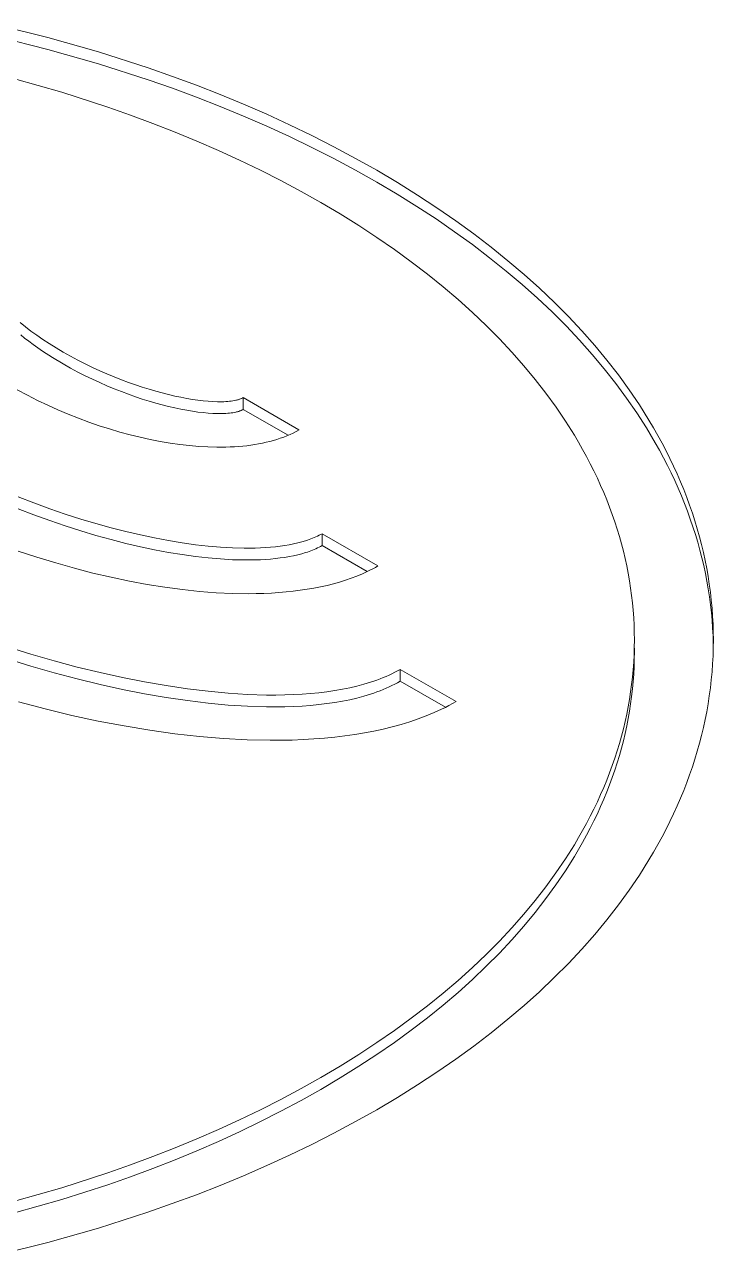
# Model space of a CAD drawing. Header units: millimetres. Extents: x -279 to 4999, y 61 to 3536.
# Drawn here: x 4725.28 to 4735.72, y 1396.39 to 1415.05 of the extents above; entities that cross this region are included whole.
import ezdxf

# ---------------------------------------------------------------- set-up
doc = ezdxf.new("R2010")
doc.units = ezdxf.units.MM
doc.layers.add('ZANO_R', color=7, linetype='Continuous', lineweight=0)

msp = doc.modelspace()

# ---------------------------------------------------------------- linework, layer by layer
at = {"layer": 'ZANO_R'}
for p, q in [((4724.853, 1415.05), (4725.634, 1414.854)), ((4724.853, 1414.87), (4725.634, 1414.675)), ((4725.634, 1414.854), (4726.401, 1414.636)), ((4725.634, 1414.675), (4726.401, 1414.456)), ((4726.401, 1414.636), (4727.153, 1414.394)), ((4726.401, 1414.456), (4727.153, 1414.214)), ((4727.153, 1414.394), (4727.522, 1414.265)), ((4725.844, 1414.024), (4725.13, 1414.227)), ((4727.153, 1414.214), (4727.522, 1414.085)), ((4727.522, 1414.265), (4727.887, 1414.13)), ((4727.887, 1414.13), (4728.247, 1413.989)), ((4726.544, 1413.799), (4725.844, 1414.024)), ((4727.522, 1414.085), (4727.887, 1413.95)), ((4727.887, 1413.95), (4728.247, 1413.809)), ((4728.247, 1413.989), (4728.602, 1413.842)), ((4726.888, 1413.678), (4726.544, 1413.799)), ((4728.247, 1413.809), (4728.602, 1413.662)), ((4728.602, 1413.842), (4728.953, 1413.69)), ((4727.228, 1413.552), (4726.888, 1413.678)), ((4727.563, 1413.421), (4727.228, 1413.552)), ((4728.602, 1413.662), (4728.953, 1413.51)), ((4728.953, 1413.69), (4729.297, 1413.531)), ((4727.894, 1413.284), (4727.563, 1413.421)), ((4728.953, 1413.51), (4729.297, 1413.352)), ((4729.297, 1413.531), (4729.637, 1413.367)), ((4729.297, 1413.352), (4729.637, 1413.188)), ((4729.637, 1413.367), (4729.971, 1413.198)), ((4728.22, 1413.142), (4727.894, 1413.284)), ((4729.637, 1413.188), (4729.971, 1413.018)), ((4729.971, 1413.198), (4730.299, 1413.022)), ((4728.541, 1412.995), (4728.22, 1413.142)), ((4728.857, 1412.842), (4728.541, 1412.995)), ((4729.971, 1413.018), (4730.299, 1412.843)), ((4730.299, 1413.022), (4730.621, 1412.841)), ((4729.168, 1412.684), (4728.857, 1412.842)), ((4730.299, 1412.843), (4730.621, 1412.661)), ((4730.621, 1412.841), (4730.934, 1412.655)), ((4729.474, 1412.521), (4729.168, 1412.684)), ((4730.621, 1412.661), (4730.93, 1412.478)), ((4730.934, 1412.655), (4731.238, 1412.466)), ((4729.774, 1412.352), (4729.474, 1412.521)), ((4730.93, 1412.478), (4731.229, 1412.292)), ((4731.238, 1412.466), (4731.532, 1412.273)), ((4730.066, 1412.179), (4729.774, 1412.352)), ((4731.229, 1412.292), (4731.519, 1412.103)), ((4731.532, 1412.273), (4731.816, 1412.077)), ((4730.349, 1412.003), (4730.066, 1412.179)), ((4731.519, 1412.103), (4731.799, 1411.91)), ((4731.816, 1412.077), (4732.09, 1411.878)), ((4730.623, 1411.823), (4730.349, 1412.003)), ((4731.799, 1411.91), (4732.069, 1411.714)), ((4732.09, 1411.878), (4732.354, 1411.676)), ((4730.887, 1411.641), (4730.623, 1411.823)), ((4732.069, 1411.714), (4732.33, 1411.515)), ((4732.354, 1411.676), (4732.608, 1411.471)), ((4731.142, 1411.455), (4730.887, 1411.641)), ((4732.33, 1411.515), (4732.581, 1411.314)), ((4731.388, 1411.267), (4731.142, 1411.455)), ((4732.581, 1411.314), (4732.822, 1411.109)), ((4732.608, 1411.471), (4732.852, 1411.263)), ((4731.625, 1411.076), (4731.388, 1411.267)), ((4732.822, 1411.109), (4733.054, 1410.902)), ((4732.852, 1411.263), (4733.086, 1411.052)), ((4731.852, 1410.882), (4731.625, 1411.076)), ((4733.086, 1411.052), (4733.311, 1410.839)), ((4732.07, 1410.686), (4731.852, 1410.882)), ((4733.054, 1410.902), (4733.276, 1410.693)), ((4733.311, 1410.839), (4733.525, 1410.623)), ((4732.279, 1410.487), (4732.07, 1410.686)), ((4733.276, 1410.693), (4733.489, 1410.481)), ((4733.525, 1410.623), (4733.729, 1410.405)), ((4725.215, 1410.531), (4725.294, 1410.468)), ((4725.294, 1410.468), (4725.377, 1410.404)), ((4725.377, 1410.404), (4725.466, 1410.341)), ((4732.478, 1410.286), (4732.279, 1410.487)), ((4733.489, 1410.481), (4733.691, 1410.266)), ((4733.729, 1410.405), (4733.923, 1410.185)), ((4725.223, 1410.345), (4725.283, 1410.296)), ((4725.283, 1410.296), (4725.346, 1410.248)), ((4725.346, 1410.248), (4725.412, 1410.199)), ((4725.412, 1410.199), (4725.481, 1410.15)), ((4725.466, 1410.341), (4725.559, 1410.277)), ((4725.559, 1410.277), (4725.657, 1410.213)), ((4725.657, 1410.213), (4725.76, 1410.149)), ((4732.668, 1410.083), (4732.478, 1410.286)), ((4733.691, 1410.266), (4733.885, 1410.05)), ((4733.923, 1410.185), (4734.108, 1409.962)), ((4725.481, 1410.15), (4725.552, 1410.101)), ((4725.552, 1410.101), (4725.704, 1410.003)), ((4725.704, 1410.003), (4725.868, 1409.905)), ((4725.76, 1410.149), (4725.868, 1410.085)), ((4725.868, 1410.085), (4725.979, 1410.022)), ((4725.979, 1410.022), (4726.089, 1409.963)), ((4732.849, 1409.878), (4732.668, 1410.083)), ((4733.885, 1410.05), (4734.068, 1409.831)), ((4725.868, 1409.905), (4725.979, 1409.843)), ((4725.979, 1409.843), (4726.089, 1409.783)), ((4726.089, 1409.963), (4726.2, 1409.906)), ((4726.2, 1409.906), (4726.311, 1409.852)), ((4726.311, 1409.852), (4726.421, 1409.801)), ((4733.021, 1409.671), (4732.849, 1409.878)), ((4734.068, 1409.831), (4734.242, 1409.611)), ((4734.108, 1409.962), (4734.282, 1409.738)), ((4726.089, 1409.783), (4726.2, 1409.727)), ((4726.2, 1409.727), (4726.311, 1409.673)), ((4726.311, 1409.673), (4726.421, 1409.622)), ((4726.421, 1409.801), (4726.531, 1409.753)), ((4726.421, 1409.622), (4726.531, 1409.573)), ((4726.531, 1409.753), (4726.64, 1409.708)), ((4726.64, 1409.708), (4726.749, 1409.665)), ((4726.749, 1409.665), (4726.856, 1409.625)), ((4726.856, 1409.625), (4726.961, 1409.588)), ((4733.183, 1409.462), (4733.021, 1409.671)), ((4734.282, 1409.738), (4734.446, 1409.511)), ((4725.324, 1409.43), (4725.172, 1409.511)), ((4725.478, 1409.353), (4725.324, 1409.43)), ((4726.531, 1409.573), (4726.64, 1409.528)), ((4726.64, 1409.528), (4726.749, 1409.485)), ((4726.749, 1409.485), (4726.856, 1409.445)), ((4726.856, 1409.445), (4726.961, 1409.408)), ((4726.961, 1409.588), (4727.066, 1409.553)), ((4727.066, 1409.553), (4727.168, 1409.521)), ((4727.168, 1409.521), (4727.269, 1409.491)), ((4727.269, 1409.491), (4727.368, 1409.465)), ((4727.368, 1409.465), (4727.465, 1409.44)), ((4727.465, 1409.44), (4727.559, 1409.418)), ((4733.337, 1409.251), (4733.183, 1409.462)), ((4734.242, 1409.611), (4734.406, 1409.388)), ((4734.446, 1409.511), (4734.601, 1409.283)), ((4725.633, 1409.279), (4725.478, 1409.353)), ((4725.788, 1409.209), (4725.633, 1409.279)), ((4726.961, 1409.408), (4727.066, 1409.373)), ((4727.066, 1409.373), (4727.168, 1409.341)), ((4727.168, 1409.341), (4727.269, 1409.312)), ((4727.269, 1409.312), (4727.368, 1409.285)), ((4727.368, 1409.285), (4727.465, 1409.26)), ((4727.465, 1409.26), (4727.559, 1409.239)), ((4727.559, 1409.418), (4727.651, 1409.399)), ((4727.651, 1409.399), (4727.74, 1409.382)), ((4727.74, 1409.382), (4727.826, 1409.368)), ((4727.826, 1409.368), (4727.909, 1409.356)), ((4727.909, 1409.356), (4727.989, 1409.347)), ((4727.989, 1409.347), (4728.065, 1409.34)), ((4728.065, 1409.34), (4728.137, 1409.335)), ((4728.137, 1409.335), (4728.206, 1409.333)), ((4728.206, 1409.333), (4728.239, 1409.332)), ((4728.239, 1409.332), (4728.271, 1409.332)), ((4728.271, 1409.332), (4728.301, 1409.333)), ((4728.301, 1409.333), (4728.331, 1409.335)), ((4728.331, 1409.335), (4728.36, 1409.337)), ((4728.36, 1409.337), (4728.387, 1409.339)), ((4728.387, 1409.339), (4728.413, 1409.342)), ((4728.413, 1409.342), (4728.439, 1409.346)), ((4728.439, 1409.346), (4728.463, 1409.35)), ((4728.463, 1409.35), (4728.485, 1409.355)), ((4728.485, 1409.355), (4728.496, 1409.357)), ((4728.496, 1409.357), (4728.507, 1409.36)), ((4728.507, 1409.36), (4728.517, 1409.363)), ((4728.517, 1409.363), (4728.527, 1409.366)), ((4728.527, 1409.366), (4728.537, 1409.369)), ((4728.537, 1409.369), (4728.546, 1409.372)), ((4728.546, 1409.372), (4728.555, 1409.376)), ((4728.555, 1409.376), (4728.564, 1409.379)), ((4728.564, 1409.379), (4728.572, 1409.383)), ((4728.572, 1409.383), (4728.58, 1409.387)), ((4728.58, 1409.387), (4728.588, 1409.391)), ((4728.588, 1409.391), (4728.595, 1409.395)), ((4728.595, 1409.395), (4729.44, 1408.907)), ((4728.595, 1409.395), (4728.595, 1409.215)), ((4733.48, 1409.038), (4733.337, 1409.251)), ((4734.406, 1409.388), (4734.561, 1409.164)), ((4734.601, 1409.283), (4734.745, 1409.053)), ((4725.944, 1409.143), (4725.788, 1409.209)), ((4726.101, 1409.081), (4725.944, 1409.143)), ((4726.258, 1409.023), (4726.101, 1409.081)), ((4727.559, 1409.239), (4727.651, 1409.219)), ((4727.651, 1409.219), (4727.74, 1409.203)), ((4727.74, 1409.203), (4727.826, 1409.188)), ((4727.826, 1409.188), (4727.909, 1409.176)), ((4727.909, 1409.176), (4727.989, 1409.167)), ((4727.989, 1409.167), (4728.065, 1409.16)), ((4728.065, 1409.16), (4728.137, 1409.155)), ((4728.137, 1409.155), (4728.206, 1409.153)), ((4728.206, 1409.153), (4728.239, 1409.152)), ((4728.239, 1409.152), (4728.271, 1409.153)), ((4728.271, 1409.153), (4728.301, 1409.154)), ((4728.301, 1409.154), (4728.331, 1409.155)), ((4728.331, 1409.155), (4728.36, 1409.157)), ((4728.36, 1409.157), (4728.387, 1409.159)), ((4728.387, 1409.159), (4728.413, 1409.162)), ((4728.413, 1409.162), (4728.439, 1409.166)), ((4728.439, 1409.166), (4728.463, 1409.17)), ((4728.463, 1409.17), (4728.485, 1409.175)), ((4728.485, 1409.175), (4728.496, 1409.178)), ((4728.496, 1409.178), (4728.507, 1409.18)), ((4728.507, 1409.18), (4728.517, 1409.183)), ((4728.517, 1409.183), (4728.527, 1409.186)), ((4728.527, 1409.186), (4728.537, 1409.189)), ((4728.537, 1409.189), (4728.546, 1409.193)), ((4728.546, 1409.193), (4728.555, 1409.196)), ((4728.555, 1409.196), (4728.564, 1409.199)), ((4728.564, 1409.199), (4728.572, 1409.203)), ((4728.572, 1409.203), (4728.58, 1409.207)), ((4728.58, 1409.207), (4728.588, 1409.211)), ((4728.588, 1409.211), (4728.595, 1409.215)), ((4728.595, 1409.215), (4729.275, 1408.823)), ((4734.561, 1409.164), (4734.706, 1408.938)), ((4726.414, 1408.969), (4726.258, 1409.023)), ((4726.57, 1408.919), (4726.414, 1408.969)), ((4726.726, 1408.873), (4726.57, 1408.919)), ((4726.881, 1408.831), (4726.726, 1408.873)), ((4729.398, 1408.881), (4729.353, 1408.858)), ((4729.442, 1408.905), (4729.398, 1408.881)), ((4733.615, 1408.824), (4733.48, 1409.038)), ((4734.706, 1408.938), (4734.841, 1408.711)), ((4734.745, 1409.053), (4734.814, 1408.938)), ((4734.814, 1408.938), (4734.88, 1408.822)), ((4727.034, 1408.793), (4726.881, 1408.831)), ((4727.187, 1408.76), (4727.034, 1408.793)), ((4727.338, 1408.73), (4727.187, 1408.76)), ((4727.487, 1408.705), (4727.338, 1408.73)), ((4727.634, 1408.684), (4727.487, 1408.705)), ((4727.779, 1408.667), (4727.634, 1408.684)), ((4728.829, 1408.693), (4728.771, 1408.683)), ((4728.887, 1408.704), (4728.829, 1408.693)), ((4728.944, 1408.717), (4728.887, 1408.704)), ((4728.999, 1408.73), (4728.944, 1408.717)), ((4729.053, 1408.745), (4728.999, 1408.73)), ((4729.106, 1408.761), (4729.053, 1408.745)), ((4729.158, 1408.778), (4729.106, 1408.761)), ((4729.209, 1408.796), (4729.158, 1408.778)), ((4729.258, 1408.816), (4729.209, 1408.796)), ((4729.306, 1408.836), (4729.258, 1408.816)), ((4729.353, 1408.858), (4729.306, 1408.836)), ((4733.679, 1408.717), (4733.615, 1408.824)), ((4733.74, 1408.609), (4733.679, 1408.717)), ((4734.841, 1408.711), (4734.905, 1408.597)), ((4734.88, 1408.822), (4734.943, 1408.705)), ((4734.943, 1408.705), (4735.004, 1408.589)), ((4727.921, 1408.655), (4727.779, 1408.667)), ((4728.061, 1408.647), (4727.921, 1408.655)), ((4728.198, 1408.643), (4728.061, 1408.647)), ((4728.331, 1408.644), (4728.198, 1408.643)), ((4728.397, 1408.646), (4728.331, 1408.644)), ((4728.461, 1408.65), (4728.397, 1408.646)), ((4728.525, 1408.654), (4728.461, 1408.65)), ((4728.588, 1408.659), (4728.525, 1408.654)), ((4728.65, 1408.666), (4728.588, 1408.659)), ((4728.711, 1408.674), (4728.65, 1408.666)), ((4728.771, 1408.683), (4728.711, 1408.674)), ((4733.799, 1408.5), (4733.74, 1408.609)), ((4733.856, 1408.392), (4733.799, 1408.5)), ((4734.905, 1408.597), (4734.966, 1408.482)), ((4735.004, 1408.589), (4735.063, 1408.472)), ((4733.911, 1408.283), (4733.856, 1408.392)), ((4734.966, 1408.482), (4735.026, 1408.367)), ((4735.026, 1408.367), (4735.082, 1408.252)), ((4735.063, 1408.472), (4735.119, 1408.354)), ((4735.119, 1408.354), (4735.172, 1408.237)), ((4733.963, 1408.173), (4733.911, 1408.283)), ((4734.013, 1408.064), (4733.963, 1408.173)), ((4735.082, 1408.252), (4735.137, 1408.136)), ((4735.137, 1408.136), (4735.189, 1408.02)), ((4735.172, 1408.237), (4735.223, 1408.119)), ((4734.06, 1407.954), (4734.013, 1408.064)), ((4734.105, 1407.844), (4734.06, 1407.954)), ((4735.189, 1408.02), (4735.238, 1407.904)), ((4735.223, 1408.119), (4735.272, 1408.001)), ((4735.272, 1408.001), (4735.318, 1407.882)), ((4725.184, 1407.89), (4725.424, 1407.797)), ((4725.424, 1407.797), (4725.663, 1407.71)), ((4734.148, 1407.734), (4734.105, 1407.844)), ((4735.238, 1407.904), (4735.285, 1407.788)), ((4735.285, 1407.788), (4735.33, 1407.671)), ((4735.318, 1407.882), (4735.362, 1407.763)), ((4735.362, 1407.763), (4735.403, 1407.644)), ((4725.184, 1407.71), (4725.424, 1407.617)), ((4725.424, 1407.617), (4725.663, 1407.53)), ((4725.663, 1407.71), (4725.899, 1407.629)), ((4725.899, 1407.629), (4726.133, 1407.553)), ((4734.189, 1407.623), (4734.148, 1407.734)), ((4734.227, 1407.512), (4734.189, 1407.623)), ((4735.33, 1407.671), (4735.372, 1407.554)), ((4735.403, 1407.644), (4735.441, 1407.525)), ((4725.663, 1407.53), (4725.899, 1407.449)), ((4725.899, 1407.449), (4726.133, 1407.374)), ((4726.133, 1407.553), (4726.364, 1407.484)), ((4726.364, 1407.484), (4726.592, 1407.421)), ((4726.592, 1407.421), (4726.817, 1407.364)), ((4734.263, 1407.401), (4734.227, 1407.512)), ((4734.297, 1407.29), (4734.263, 1407.401)), ((4735.372, 1407.554), (4735.412, 1407.437)), ((4735.412, 1407.437), (4735.449, 1407.319)), ((4735.441, 1407.525), (4735.477, 1407.406)), ((4735.477, 1407.406), (4735.511, 1407.286)), ((4726.133, 1407.374), (4726.364, 1407.304)), ((4726.364, 1407.304), (4726.592, 1407.241)), ((4726.592, 1407.241), (4726.817, 1407.184)), ((4726.817, 1407.364), (4727.037, 1407.312)), ((4727.037, 1407.312), (4727.253, 1407.267)), ((4727.253, 1407.267), (4727.464, 1407.227)), ((4727.464, 1407.227), (4727.67, 1407.193)), ((4727.67, 1407.193), (4727.871, 1407.165)), ((4729.359, 1407.177), (4729.422, 1407.191)), ((4729.422, 1407.191), (4729.482, 1407.207)), ((4729.482, 1407.207), (4729.54, 1407.224)), ((4729.54, 1407.224), (4729.568, 1407.233)), ((4729.568, 1407.233), (4729.595, 1407.243)), ((4729.595, 1407.243), (4729.622, 1407.252)), ((4729.622, 1407.252), (4729.648, 1407.263)), ((4729.648, 1407.263), (4729.673, 1407.273)), ((4729.673, 1407.273), (4729.698, 1407.284)), ((4729.698, 1407.284), (4729.722, 1407.295)), ((4729.722, 1407.295), (4729.745, 1407.307)), ((4729.745, 1407.307), (4729.768, 1407.319)), ((4729.768, 1407.319), (4729.79, 1407.331)), ((4729.79, 1407.331), (4730.637, 1406.842)), ((4729.79, 1407.331), (4729.79, 1407.152)), ((4734.328, 1407.179), (4734.297, 1407.29)), ((4735.449, 1407.319), (4735.484, 1407.202)), ((4735.484, 1407.202), (4735.517, 1407.084)), ((4735.511, 1407.286), (4735.542, 1407.166)), ((4725.47, 1406.975), (4725.185, 1407.069)), ((4726.817, 1407.184), (4727.037, 1407.132)), ((4727.037, 1407.132), (4727.253, 1407.087)), ((4727.253, 1407.087), (4727.464, 1407.047)), ((4727.464, 1407.047), (4727.67, 1407.014)), ((4727.67, 1407.014), (4727.871, 1406.986)), ((4727.871, 1407.165), (4728.065, 1407.143)), ((4728.065, 1407.143), (4728.253, 1407.127)), ((4728.253, 1407.127), (4728.435, 1407.117)), ((4728.435, 1407.117), (4728.609, 1407.112)), ((4728.609, 1407.112), (4728.693, 1407.112)), ((4728.693, 1407.112), (4728.776, 1407.114)), ((4728.776, 1407.114), (4728.856, 1407.117)), ((4728.856, 1407.117), (4728.934, 1407.121)), ((4728.934, 1407.121), (4729.011, 1407.127)), ((4729.011, 1407.127), (4729.085, 1407.134)), ((4729.085, 1407.134), (4729.157, 1407.142)), ((4729.157, 1407.142), (4729.226, 1407.152)), ((4729.226, 1407.152), (4729.294, 1407.164)), ((4729.294, 1407.164), (4729.359, 1407.177)), ((4729.359, 1406.997), (4729.422, 1407.011)), ((4729.422, 1407.011), (4729.482, 1407.027)), ((4729.482, 1407.027), (4729.54, 1407.044)), ((4729.54, 1407.044), (4729.568, 1407.053)), ((4729.568, 1407.053), (4729.595, 1407.063)), ((4729.595, 1407.063), (4729.622, 1407.073)), ((4729.622, 1407.073), (4729.648, 1407.083)), ((4729.648, 1407.083), (4729.673, 1407.093)), ((4729.673, 1407.093), (4729.698, 1407.104)), ((4729.698, 1407.104), (4729.722, 1407.116)), ((4729.722, 1407.116), (4729.745, 1407.127)), ((4729.745, 1407.127), (4729.768, 1407.139)), ((4729.768, 1407.139), (4729.79, 1407.152)), ((4729.79, 1407.152), (4730.474, 1406.757)), ((4734.357, 1407.067), (4734.328, 1407.179)), ((4734.384, 1406.955), (4734.357, 1407.067)), ((4735.517, 1407.084), (4735.547, 1406.966)), ((4735.542, 1407.166), (4735.571, 1407.046)), ((4735.571, 1407.046), (4735.597, 1406.926)), ((4725.754, 1406.888), (4725.47, 1406.975)), ((4726.037, 1406.808), (4725.754, 1406.888)), ((4727.871, 1406.986), (4728.065, 1406.964)), ((4728.065, 1406.964), (4728.253, 1406.948)), ((4728.253, 1406.948), (4728.435, 1406.937)), ((4728.435, 1406.937), (4728.609, 1406.933)), ((4728.609, 1406.933), (4728.693, 1406.933)), ((4728.693, 1406.933), (4728.776, 1406.934)), ((4728.776, 1406.934), (4728.856, 1406.937)), ((4728.856, 1406.937), (4728.934, 1406.941)), ((4728.934, 1406.941), (4729.011, 1406.947)), ((4729.011, 1406.947), (4729.085, 1406.954)), ((4729.085, 1406.954), (4729.157, 1406.963)), ((4729.157, 1406.963), (4729.226, 1406.973)), ((4729.226, 1406.973), (4729.294, 1406.984)), ((4729.294, 1406.984), (4729.359, 1406.997)), ((4730.6, 1406.821), (4730.562, 1406.801)), ((4730.637, 1406.842), (4730.6, 1406.821)), ((4734.408, 1406.843), (4734.384, 1406.955)), ((4734.43, 1406.731), (4734.408, 1406.843)), ((4735.547, 1406.966), (4735.575, 1406.848)), ((4735.575, 1406.848), (4735.6, 1406.73)), ((4735.597, 1406.926), (4735.621, 1406.806)), ((4726.318, 1406.735), (4726.037, 1406.808)), ((4726.596, 1406.67), (4726.318, 1406.735)), ((4726.871, 1406.612), (4726.596, 1406.67)), ((4730.234, 1406.657), (4730.146, 1406.627)), ((4730.32, 1406.69), (4730.234, 1406.657)), ((4730.404, 1406.725), (4730.32, 1406.69)), ((4730.444, 1406.743), (4730.404, 1406.725)), ((4730.484, 1406.762), (4730.444, 1406.743)), ((4730.523, 1406.781), (4730.484, 1406.762)), ((4730.562, 1406.801), (4730.523, 1406.781)), ((4734.45, 1406.619), (4734.43, 1406.731)), ((4735.6, 1406.73), (4735.623, 1406.611)), ((4735.621, 1406.806), (4735.642, 1406.686)), ((4735.642, 1406.686), (4735.66, 1406.565)), ((4727.142, 1406.562), (4726.871, 1406.612)), ((4727.41, 1406.519), (4727.142, 1406.562)), ((4727.673, 1406.484), (4727.41, 1406.519)), ((4727.932, 1406.457), (4727.673, 1406.484)), ((4728.185, 1406.437), (4727.932, 1406.457)), ((4729.245, 1406.448), (4729.134, 1406.439)), ((4729.354, 1406.46), (4729.245, 1406.448)), ((4729.461, 1406.473), (4729.354, 1406.46)), ((4729.565, 1406.489), (4729.461, 1406.473)), ((4729.668, 1406.506), (4729.565, 1406.489)), ((4729.768, 1406.526), (4729.668, 1406.506)), ((4729.866, 1406.548), (4729.768, 1406.526)), ((4729.962, 1406.572), (4729.866, 1406.548)), ((4730.055, 1406.598), (4729.962, 1406.572)), ((4730.146, 1406.627), (4730.055, 1406.598)), ((4734.467, 1406.507), (4734.45, 1406.619)), ((4734.482, 1406.395), (4734.467, 1406.507)), ((4735.623, 1406.611), (4735.644, 1406.493)), ((4735.644, 1406.493), (4735.662, 1406.374)), ((4735.66, 1406.565), (4735.677, 1406.445)), ((4735.677, 1406.445), (4735.69, 1406.324)), ((4728.432, 1406.425), (4728.185, 1406.437)), ((4728.673, 1406.422), (4728.432, 1406.425)), ((4728.791, 1406.423), (4728.673, 1406.422)), ((4728.907, 1406.426), (4728.791, 1406.423)), ((4729.022, 1406.431), (4728.907, 1406.426)), ((4729.134, 1406.439), (4729.022, 1406.431)), ((4734.495, 1406.282), (4734.482, 1406.395)), ((4734.506, 1406.17), (4734.495, 1406.282)), ((4735.662, 1406.374), (4735.678, 1406.255)), ((4735.69, 1406.324), (4735.702, 1406.203)), ((4734.514, 1406.057), (4734.506, 1406.17)), ((4735.678, 1406.255), (4735.691, 1406.137)), ((4735.691, 1406.137), (4735.702, 1406.018)), ((4735.702, 1406.203), (4735.71, 1406.082)), ((4735.71, 1406.082), (4735.716, 1405.962)), ((4734.519, 1405.945), (4734.514, 1406.057)), ((4734.523, 1405.832), (4734.519, 1405.945)), ((4735.702, 1406.018), (4735.71, 1405.899)), ((4735.71, 1405.899), (4735.717, 1405.78)), ((4735.716, 1405.962), (4735.72, 1405.841)), ((4734.524, 1405.72), (4734.523, 1405.832)), ((4734.523, 1405.607), (4734.524, 1405.72)), ((4735.717, 1405.78), (4735.72, 1405.661)), ((4735.72, 1405.841), (4735.721, 1405.72)), ((4735.721, 1405.72), (4735.72, 1405.599)), ((4725.021, 1405.615), (4725.377, 1405.505)), ((4734.519, 1405.495), (4734.523, 1405.607)), ((4734.523, 1405.427), (4734.524, 1405.54)), ((4734.524, 1405.594), (4734.524, 1405.54)), ((4735.72, 1405.599), (4735.716, 1405.478)), ((4725.021, 1405.435), (4725.377, 1405.325)), ((4725.377, 1405.505), (4725.73, 1405.403)), ((4725.377, 1405.325), (4725.73, 1405.223)), ((4725.73, 1405.403), (4726.08, 1405.31)), ((4734.505, 1405.269), (4734.514, 1405.382)), ((4734.514, 1405.382), (4734.519, 1405.495)), ((4734.519, 1405.315), (4734.523, 1405.427)), ((4735.71, 1405.357), (4735.701, 1405.236)), ((4735.716, 1405.478), (4735.71, 1405.357)), ((4725.73, 1405.223), (4726.08, 1405.13)), ((4726.08, 1405.31), (4726.425, 1405.226)), ((4726.425, 1405.226), (4726.765, 1405.151)), ((4726.765, 1405.151), (4727.1, 1405.085)), ((4730.67, 1405.13), (4730.716, 1405.149)), ((4730.716, 1405.149), (4730.761, 1405.168)), ((4730.761, 1405.168), (4730.806, 1405.188)), ((4730.806, 1405.188), (4730.849, 1405.208)), ((4730.849, 1405.208), (4730.892, 1405.23)), ((4730.892, 1405.23), (4730.933, 1405.252)), ((4730.933, 1405.252), (4730.974, 1405.274)), ((4730.974, 1405.274), (4731.821, 1404.785)), ((4730.974, 1405.274), (4730.974, 1405.095)), ((4734.482, 1405.045), (4734.495, 1405.157)), ((4734.495, 1405.157), (4734.505, 1405.269)), ((4734.505, 1405.09), (4734.514, 1405.202)), ((4734.514, 1405.202), (4734.519, 1405.315)), ((4735.701, 1405.236), (4735.69, 1405.116)), ((4726.08, 1405.13), (4726.425, 1405.046)), ((4726.425, 1405.046), (4726.765, 1404.971)), ((4726.765, 1404.971), (4727.1, 1404.905)), ((4727.1, 1405.085), (4727.428, 1405.028)), ((4727.428, 1405.028), (4727.749, 1404.98)), ((4727.749, 1404.98), (4728.062, 1404.942)), ((4729.864, 1404.934), (4729.983, 1404.952)), ((4729.983, 1404.952), (4730.098, 1404.972)), ((4730.098, 1404.972), (4730.21, 1404.994)), ((4730.21, 1404.994), (4730.318, 1405.02)), ((4730.318, 1405.02), (4730.423, 1405.048)), ((4730.423, 1405.048), (4730.525, 1405.079)), ((4730.525, 1405.079), (4730.574, 1405.095)), ((4730.574, 1405.095), (4730.622, 1405.112)), ((4730.622, 1405.112), (4730.67, 1405.13)), ((4730.67, 1404.95), (4730.716, 1404.969)), ((4730.716, 1404.969), (4730.761, 1404.988)), ((4730.761, 1404.988), (4730.806, 1405.008)), ((4730.806, 1405.008), (4730.849, 1405.029)), ((4730.849, 1405.029), (4730.892, 1405.05)), ((4730.892, 1405.05), (4730.933, 1405.072)), ((4730.933, 1405.072), (4730.974, 1405.095)), ((4730.974, 1405.095), (4731.66, 1404.699)), ((4734.467, 1404.932), (4734.482, 1405.045)), ((4734.482, 1404.865), (4734.495, 1404.977)), ((4734.495, 1404.977), (4734.505, 1405.09)), ((4735.677, 1404.995), (4735.66, 1404.874)), ((4735.69, 1405.116), (4735.677, 1404.995)), ((4725.596, 1404.674), (4725.189, 1404.782)), ((4727.1, 1404.905), (4727.428, 1404.848)), ((4727.428, 1404.848), (4727.749, 1404.8)), ((4727.749, 1404.8), (4728.062, 1404.762)), ((4728.062, 1404.942), (4728.367, 1404.913)), ((4728.367, 1404.913), (4728.663, 1404.894)), ((4728.663, 1404.894), (4728.949, 1404.885)), ((4728.949, 1404.885), (4729.088, 1404.885)), ((4729.088, 1404.885), (4729.225, 1404.887)), ((4729.225, 1404.887), (4729.359, 1404.891)), ((4729.359, 1404.891), (4729.489, 1404.898)), ((4729.489, 1404.898), (4729.617, 1404.907)), ((4729.617, 1404.907), (4729.742, 1404.92)), ((4729.742, 1404.92), (4729.864, 1404.934)), ((4729.864, 1404.755), (4729.983, 1404.772)), ((4729.983, 1404.772), (4730.098, 1404.792)), ((4730.098, 1404.792), (4730.21, 1404.815)), ((4730.21, 1404.815), (4730.318, 1404.84)), ((4730.318, 1404.84), (4730.423, 1404.868)), ((4730.423, 1404.868), (4730.525, 1404.899)), ((4730.525, 1404.899), (4730.574, 1404.916)), ((4730.574, 1404.916), (4730.622, 1404.933)), ((4730.622, 1404.933), (4730.67, 1404.95)), ((4731.821, 1404.785), (4731.768, 1404.756)), ((4734.43, 1404.708), (4734.45, 1404.82)), ((4734.45, 1404.82), (4734.467, 1404.932)), ((4734.467, 1404.753), (4734.482, 1404.865)), ((4735.66, 1404.874), (4735.642, 1404.754)), ((4725.999, 1404.577), (4725.596, 1404.674)), ((4728.062, 1404.762), (4728.367, 1404.733)), ((4728.367, 1404.733), (4728.663, 1404.715)), ((4728.663, 1404.715), (4728.949, 1404.706)), ((4728.949, 1404.706), (4729.088, 1404.705)), ((4729.088, 1404.705), (4729.225, 1404.707)), ((4729.225, 1404.707), (4729.359, 1404.711)), ((4729.359, 1404.711), (4729.489, 1404.718)), ((4729.489, 1404.718), (4729.617, 1404.728)), ((4729.617, 1404.728), (4729.742, 1404.74)), ((4729.742, 1404.74), (4729.864, 1404.755)), ((4731.488, 1404.618), (4731.369, 1404.569)), ((4731.546, 1404.644), (4731.488, 1404.618)), ((4731.603, 1404.671), (4731.546, 1404.644)), ((4731.659, 1404.698), (4731.603, 1404.671)), ((4731.714, 1404.726), (4731.659, 1404.698)), ((4731.768, 1404.756), (4731.714, 1404.726)), ((4734.384, 1404.484), (4734.408, 1404.596)), ((4734.408, 1404.596), (4734.43, 1404.708)), ((4734.43, 1404.528), (4734.45, 1404.64)), ((4734.45, 1404.64), (4734.467, 1404.753)), ((4735.621, 1404.633), (4735.597, 1404.513)), ((4735.642, 1404.754), (4735.621, 1404.633)), ((4726.397, 1404.491), (4725.999, 1404.577)), ((4726.79, 1404.416), (4726.397, 1404.491)), ((4727.178, 1404.352), (4726.79, 1404.416)), ((4730.855, 1404.403), (4730.718, 1404.369)), ((4730.989, 1404.44), (4730.855, 1404.403)), ((4731.119, 1404.479), (4730.989, 1404.44)), ((4731.246, 1404.523), (4731.119, 1404.479)), ((4731.369, 1404.569), (4731.246, 1404.523)), ((4734.357, 1404.372), (4734.384, 1404.484)), ((4734.384, 1404.304), (4734.408, 1404.416)), ((4734.408, 1404.416), (4734.43, 1404.528)), ((4735.571, 1404.393), (4735.542, 1404.273)), ((4735.597, 1404.513), (4735.571, 1404.393)), ((4727.558, 1404.298), (4727.178, 1404.352)), ((4727.932, 1404.256), (4727.558, 1404.298)), ((4728.297, 1404.226), (4727.932, 1404.256)), ((4728.654, 1404.206), (4728.297, 1404.226)), ((4729.002, 1404.199), (4728.654, 1404.206)), ((4729.504, 1404.209), (4729.339, 1404.203)), ((4729.666, 1404.219), (4729.504, 1404.209)), ((4729.826, 1404.231), (4729.666, 1404.219)), ((4729.982, 1404.247), (4729.826, 1404.231)), ((4730.136, 1404.265), (4729.982, 1404.247)), ((4730.286, 1404.286), (4730.136, 1404.265)), ((4730.433, 1404.311), (4730.286, 1404.286)), ((4730.577, 1404.338), (4730.433, 1404.311)), ((4730.718, 1404.369), (4730.577, 1404.338)), ((4734.297, 1404.149), (4734.328, 1404.261)), ((4734.328, 1404.261), (4734.357, 1404.372)), ((4734.357, 1404.193), (4734.384, 1404.304)), ((4735.542, 1404.273), (4735.511, 1404.153)), ((4729.172, 1404.199), (4729.002, 1404.199)), ((4729.339, 1404.203), (4729.172, 1404.199)), ((4734.227, 1403.927), (4734.263, 1404.038)), ((4734.263, 1404.038), (4734.297, 1404.149)), ((4734.297, 1403.97), (4734.328, 1404.081)), ((4734.328, 1404.081), (4734.357, 1404.193)), ((4735.477, 1404.034), (4735.441, 1403.914)), ((4735.511, 1404.153), (4735.477, 1404.034)), ((4734.189, 1403.816), (4734.227, 1403.927)), ((4734.227, 1403.747), (4734.263, 1403.858)), ((4734.263, 1403.858), (4734.297, 1403.97)), ((4735.441, 1403.914), (4735.403, 1403.795)), ((4734.105, 1403.595), (4734.148, 1403.706)), ((4734.148, 1403.706), (4734.189, 1403.816)), ((4734.189, 1403.637), (4734.227, 1403.747)), ((4735.361, 1403.676), (4735.318, 1403.557)), ((4735.403, 1403.795), (4735.361, 1403.676)), ((4734.012, 1403.376), (4734.06, 1403.485)), ((4734.06, 1403.485), (4734.105, 1403.595)), ((4734.105, 1403.416), (4734.148, 1403.526)), ((4734.148, 1403.526), (4734.189, 1403.637)), ((4735.318, 1403.557), (4735.272, 1403.439)), ((4733.963, 1403.266), (4734.012, 1403.376)), ((4734.012, 1403.196), (4734.06, 1403.306)), ((4734.06, 1403.306), (4734.105, 1403.416)), ((4735.223, 1403.321), (4735.172, 1403.203)), ((4735.272, 1403.439), (4735.223, 1403.321)), ((4733.856, 1403.048), (4733.91, 1403.157)), ((4733.91, 1403.157), (4733.963, 1403.266)), ((4733.91, 1402.977), (4733.963, 1403.086)), ((4733.963, 1403.086), (4734.012, 1403.196)), ((4735.119, 1403.085), (4735.063, 1402.968)), ((4735.172, 1403.203), (4735.119, 1403.085)), ((4733.74, 1402.831), (4733.799, 1402.939)), ((4733.799, 1402.939), (4733.856, 1403.048)), ((4733.856, 1402.868), (4733.91, 1402.977)), ((4735.063, 1402.968), (4735.004, 1402.851)), ((4733.615, 1402.615), (4733.678, 1402.723)), ((4733.678, 1402.723), (4733.74, 1402.831)), ((4733.74, 1402.651), (4733.799, 1402.759)), ((4733.799, 1402.759), (4733.856, 1402.868)), ((4734.943, 1402.734), (4734.879, 1402.618)), ((4735.004, 1402.851), (4734.943, 1402.734)), ((4733.48, 1402.401), (4733.615, 1402.615)), ((4733.615, 1402.435), (4733.678, 1402.543)), ((4733.678, 1402.543), (4733.74, 1402.651)), ((4734.879, 1402.618), (4734.813, 1402.502)), ((4733.336, 1402.188), (4733.48, 1402.401)), ((4733.48, 1402.221), (4733.615, 1402.435)), ((4734.745, 1402.386), (4734.6, 1402.156)), ((4734.813, 1402.502), (4734.745, 1402.386)), ((4733.183, 1401.978), (4733.336, 1402.188)), ((4733.336, 1402.009), (4733.48, 1402.221)), ((4734.6, 1402.156), (4734.446, 1401.928)), ((4733.021, 1401.768), (4733.183, 1401.978)), ((4733.183, 1401.798), (4733.336, 1402.009)), ((4733.021, 1401.589), (4733.183, 1401.798)), ((4734.446, 1401.928), (4734.282, 1401.702)), ((4732.849, 1401.561), (4733.021, 1401.768)), ((4734.282, 1401.702), (4734.107, 1401.477)), ((4732.668, 1401.356), (4732.849, 1401.561)), ((4732.849, 1401.381), (4733.021, 1401.589)), ((4734.107, 1401.477), (4733.923, 1401.255)), ((4732.478, 1401.153), (4732.668, 1401.356)), ((4732.668, 1401.176), (4732.849, 1401.381)), ((4733.923, 1401.255), (4733.729, 1401.034)), ((4732.278, 1400.952), (4732.478, 1401.153)), ((4732.478, 1400.973), (4732.668, 1401.176)), ((4733.729, 1401.034), (4733.524, 1400.816)), ((4732.07, 1400.753), (4732.278, 1400.952)), ((4732.278, 1400.772), (4732.478, 1400.973)), ((4731.852, 1400.557), (4732.07, 1400.753)), ((4732.07, 1400.574), (4732.278, 1400.772)), ((4733.524, 1400.816), (4733.31, 1400.601)), ((4731.624, 1400.364), (4731.852, 1400.557)), ((4731.852, 1400.377), (4732.07, 1400.574)), ((4733.31, 1400.601), (4733.086, 1400.387)), ((4731.388, 1400.172), (4731.624, 1400.364)), ((4731.624, 1400.184), (4731.852, 1400.377)), ((4733.086, 1400.387), (4732.852, 1400.177)), ((4731.142, 1399.984), (4731.388, 1400.172)), ((4731.388, 1399.993), (4731.624, 1400.184)), ((4732.852, 1400.177), (4732.608, 1399.969)), ((4730.887, 1399.799), (4731.142, 1399.984)), ((4731.142, 1399.804), (4731.388, 1399.993)), ((4732.608, 1399.969), (4732.354, 1399.764)), ((4730.622, 1399.616), (4730.887, 1399.799)), ((4730.887, 1399.619), (4731.142, 1399.804)), ((4732.354, 1399.764), (4732.09, 1399.561)), ((4730.348, 1399.437), (4730.622, 1399.616)), ((4730.622, 1399.436), (4730.887, 1399.619)), ((4732.09, 1399.561), (4731.816, 1399.362)), ((4730.065, 1399.26), (4730.348, 1399.437)), ((4730.348, 1399.257), (4730.622, 1399.436)), ((4731.816, 1399.362), (4731.532, 1399.166)), ((4729.773, 1399.087), (4730.065, 1399.26)), ((4730.065, 1399.081), (4730.348, 1399.257)), ((4729.473, 1398.918), (4729.773, 1399.087)), ((4729.773, 1398.907), (4730.065, 1399.081)), ((4731.532, 1399.166), (4731.238, 1398.973)), ((4729.168, 1398.755), (4729.473, 1398.918)), ((4729.473, 1398.739), (4729.773, 1398.907)), ((4731.238, 1398.973), (4730.934, 1398.784)), ((4728.857, 1398.597), (4729.168, 1398.755)), ((4729.168, 1398.575), (4729.473, 1398.739)), ((4730.934, 1398.784), (4730.62, 1398.598)), ((4728.22, 1398.297), (4728.541, 1398.444)), ((4728.541, 1398.444), (4728.857, 1398.597)), ((4728.857, 1398.417), (4729.168, 1398.575)), ((4730.62, 1398.598), (4730.298, 1398.417)), ((4727.893, 1398.155), (4728.22, 1398.297)), ((4728.22, 1398.117), (4728.541, 1398.265)), ((4728.541, 1398.265), (4728.857, 1398.417)), ((4729.97, 1398.242), (4729.636, 1398.072)), ((4730.298, 1398.417), (4729.97, 1398.242)), ((4727.562, 1398.019), (4727.893, 1398.155)), ((4727.893, 1397.975), (4728.22, 1398.117)), ((4729.636, 1398.072), (4729.297, 1397.908)), ((4726.887, 1397.761), (4727.227, 1397.887)), ((4727.227, 1397.887), (4727.562, 1398.019)), ((4727.562, 1397.839), (4727.893, 1397.975)), ((4729.297, 1397.908), (4728.952, 1397.75)), ((4726.543, 1397.641), (4726.887, 1397.761)), ((4726.887, 1397.582), (4727.227, 1397.708)), ((4727.227, 1397.708), (4727.562, 1397.839)), ((4728.952, 1397.75), (4728.602, 1397.597)), ((4725.844, 1397.416), (4726.543, 1397.641)), ((4726.543, 1397.461), (4726.887, 1397.582)), ((4728.602, 1397.597), (4728.246, 1397.451)), ((4725.129, 1397.212), (4725.844, 1397.416)), ((4725.844, 1397.236), (4726.543, 1397.461)), ((4727.886, 1397.31), (4727.521, 1397.175)), ((4728.246, 1397.451), (4727.886, 1397.31)), ((4725.129, 1397.033), (4725.844, 1397.236)), ((4727.521, 1397.175), (4727.152, 1397.045)), ((4727.152, 1397.045), (4726.401, 1396.804)), ((4726.401, 1396.804), (4725.634, 1396.585)), ((4725.634, 1396.585), (4724.853, 1396.389))]:
    msp.add_line(p, q, dxfattribs=at)

doc.saveas('drawing.dxf')
